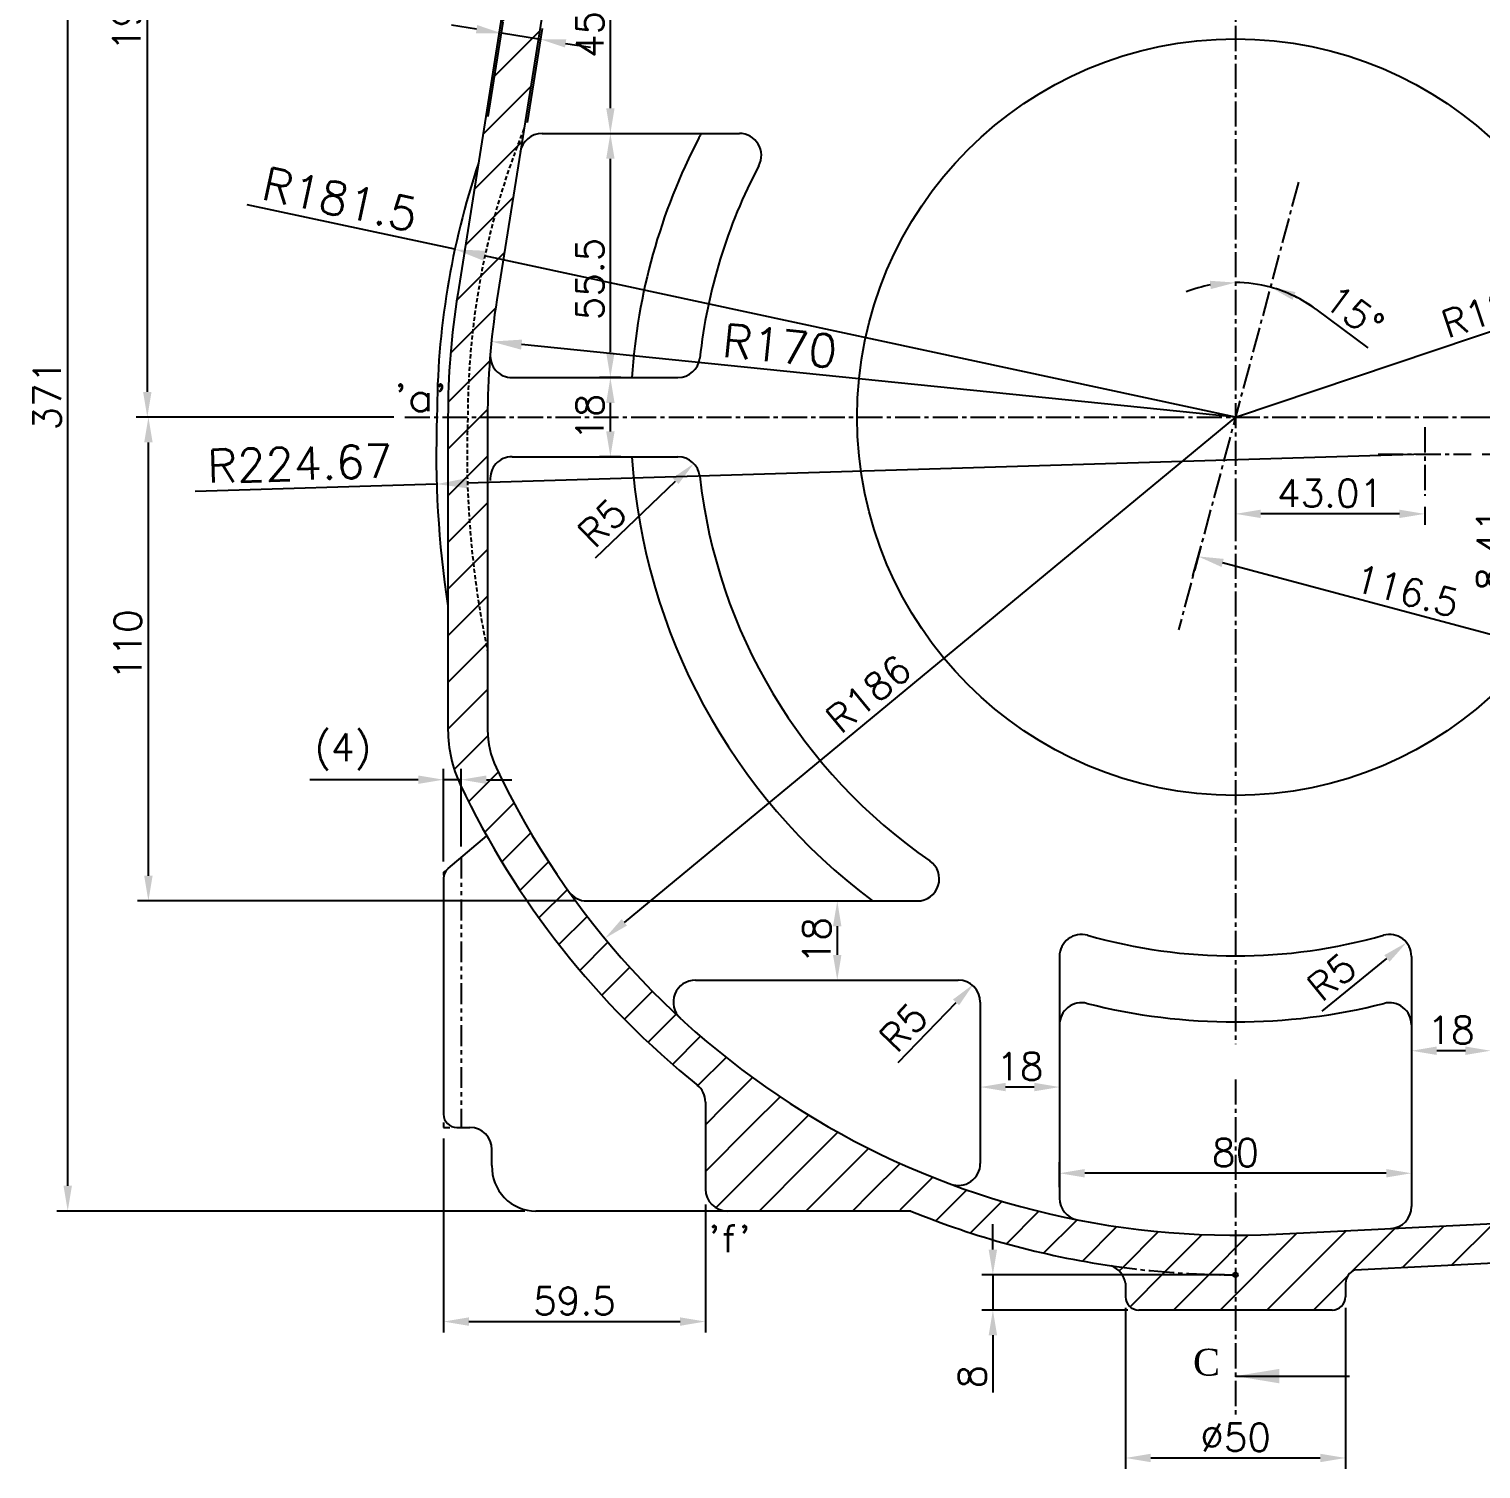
# Model space of a CAD drawing. Header units: millimetres. Extents: x -4466 to 20635, y -2270 to 9154.
# Drawn here: x 19002.8 to 19332.8, y 7684.4 to 8011.8 of the extents above; entities that cross this region are included whole.
import ezdxf

# ---------------------------------------------------------------- set-up
doc = ezdxf.new("R2010")
doc.units = ezdxf.units.MM
doc.header["$LTSCALE"] = 0.3
doc.header["$PDSIZE"] = -50
for name, pattern in [('CENTER2', [28.575, 19.05, -3.175, 3.175, -3.175]), ('HIDDEN2', [4.7625, 3.175, -1.5875]), ('PHANTOM2', [31.75, 15.875, -3.175, 3.175, -3.175, 3.175, -3.175])]:
    doc.linetypes.add(name, pattern=pattern)
doc.layers.add('AM_5', color=3, linetype='Continuous', lineweight=25)
doc.layers.add('AM_8', color=1, linetype='Continuous', lineweight=25)
for name, color, linetype in [('center', 1, 'CENTER2'), ('CHAIN ...', 8, 'PHANTOM2'), ('hidden', 4, 'HIDDEN2')]:
    doc.layers.add(name, color=color, linetype=linetype)
doc.styles.add('ROMANTIC', font='romantic.ttf')
doc.styles.add('rs', font='romans.shx')
doc.styles.get("Standard").update_dxf_attribs({"font": 'romans.shx'})
doc.dimstyles.new('ISO-25', dxfattribs={"dimscale": 2.5, "dimtxt": 2.5, "dimasz": 2.5, "dimexe": 0.7, "dimexo": 0.625, "dimtad": 1, "dimdec": 3, "dimlfac": -1, "dimzin": 9, "dimdsep": 46, "dimtxsty": 'Standard', "dimcen": 2.5, "dimclrd": 1, "dimclre": 1, "dimclrt": 7, "dimazin": 0, "dimtfac": 0.65, "dimtdec": 3, "dimtmove": 0, "dimatfit": 3, "dimfxl": 0.7, "dimtolj": 1, "dimarcsym": 0})
doc.dimstyles.new('sarab', dxfattribs={"dimscale": 3, "dimtxt": 2.5, "dimasz": 2.3, "dimexe": 1, "dimexo": 1, "dimtad": 1, "dimdec": 3, "dimdsep": 46, "dimtxsty": 'rs', "dimcen": 0, "dimclrd": 1, "dimclre": 1, "dimclrt": 7, "dimadec": 3, "dimazin": 2, "dimtfac": 1, "dimtdec": 3, "dimtmove": 0, "dimatfit": 3, "dimfxl": 1, "dimarcsym": 0})
doc.dimstyles.new('sarab$0', dxfattribs={"dimscale": 3, "dimtxt": 2.5, "dimasz": 2.3, "dimexe": 1, "dimexo": 1, "dimtad": 1, "dimdec": 3, "dimdsep": 46, "dimtxsty": 'rs', "dimcen": 0, "dimclrd": 1, "dimclre": 1, "dimclrt": 7, "dimadec": 3, "dimazin": 2, "dimtfac": 1, "dimtdec": 3, "dimtmove": 0, "dimatfit": 3, "dimfxl": 1, "dimarcsym": 0})
doc.dimstyles.new('sarab$4', dxfattribs={"dimscale": 3, "dimtxt": 2.5, "dimasz": 2.3, "dimexe": 1, "dimexo": 1, "dimtad": 1, "dimdec": 3, "dimdsep": 46, "dimtxsty": 'rs', "dimcen": 0, "dimclrd": 1, "dimclre": 1, "dimclrt": 7, "dimadec": 3, "dimazin": 2, "dimtfac": 1, "dimtdec": 3, "dimtmove": 0, "dimatfit": 2, "dimfxl": 1, "dimarcsym": 0})

# ---------------------------------------------------------------- blocks, each defined once
blk = doc.blocks.new('*D869')
at = {"color": 1, "lineweight": -2, "transparency": 16777216}
for p, q in [((19267.36, 7887.51), (19269.19, 7894.33)), ((19375.68, 7863.21), (19274.1, 7890.42)), ((19380.05, 7857.31), (19381.88, 7864.13))]:
    blk.add_line(p, q, dxfattribs=at)
at = {"color": 1, "transparency": 16777216}
for points in [[(19274.35, 7891.35), (19273.85, 7889.5), (19268.54, 7891.91)], [(19375.92, 7864.13), (19375.43, 7862.28), (19381.23, 7861.72)]]:
    blk.add_solid(points, dxfattribs=at)
at = {"layer": 'Defpoints', "color": 0, "transparency": 16777216}
for p in [(19268.54, 7891.91), (19266.72, 7885.09), (19379.4, 7854.9)]:
    blk.add_point(p, dxfattribs=at)
at = {"color": 7, "transparency": 16777216, "insert": (19315.92, 7884.07), "char_height": 6.25, "attachment_point": 5, "rotation": 345, "style": 'rs'}
blk.add_mtext('116.5', dxfattribs=at)
blk = doc.blocks.new('*D870')
at = {"color": 1, "lineweight": -2, "transparency": 16777216}
blk.add_line((19295.3, 7948.12), (19307.11, 7939.32), dxfattribs=at)
for start, end in [(100.7822, 111.5644), (75, 90), (53.3387, 75), (53.4356, 64.2178)]:
    blk.add_arc((19277.03, 7923.57), 30.6, start, end, dxfattribs=at)
at = {"color": 1, "transparency": 16777216}
for points in [[(19271.21, 7954.58), (19271.39, 7952.68), (19277.03, 7954.17)], [(19290, 7950.23), (19290.67, 7952.02), (19284.95, 7953.13)]]:
    blk.add_solid(points, dxfattribs=at)
at = {"layer": 'Defpoints', "color": 0, "transparency": 16777216}
for p in [(19277.03, 8134.06), (19291.34, 7977), (19277.03, 7954.05), (19279.69, 7954.05), (19264.07, 7875.23)]:
    blk.add_point(p, dxfattribs=at)
at = {"color": 7, "transparency": 16777216, "insert": (19304, 7947.48), "char_height": 6.25, "attachment_point": 5, "rotation": 323.3387, "style": 'rs'}
blk.add_mtext('15°', dxfattribs=at)
blk = doc.blocks.new('*D765')
at = {"color": 1, "lineweight": -2, "transparency": 16777216}
for p, q in [((19097.03, 7759.57), (19097.03, 7715.44)), ((19156.53, 7744.57), (19156.53, 7715.44)), ((19102.78, 7717.94), (19150.78, 7717.94))]:
    blk.add_line(p, q, dxfattribs=at)
at = {"color": 1, "transparency": 16777216}
for points in [[(19102.78, 7718.9), (19102.78, 7716.98), (19097.03, 7717.94)], [(19150.78, 7718.9), (19150.78, 7716.98), (19156.53, 7717.94)]]:
    blk.add_solid(points, dxfattribs=at)
at = {"layer": 'Defpoints', "color": 0, "transparency": 16777216}
for p in [(19097.03, 7762.07), (19156.53, 7747.07), (19156.53, 7717.94)]:
    blk.add_point(p, dxfattribs=at)
at = {"color": 7, "transparency": 16777216, "insert": (19126.78, 7722.63), "char_height": 6.25, "attachment_point": 5, "style": 'rs'}
blk.add_mtext('59.5', dxfattribs=at)
blk = doc.blocks.new('*D770')
at = {"color": 1, "lineweight": -2, "transparency": 16777216}
blk.add_line((19329.28, 7779.52), (19322.78, 7779.52), dxfattribs=at)
at = {"color": 1, "transparency": 16777216}
for points in [[(19322.78, 7780.48), (19322.78, 7778.56), (19317.03, 7779.52)], [(19329.28, 7780.48), (19329.28, 7778.56), (19335.03, 7779.52)]]:
    blk.add_solid(points, dxfattribs=at)
at = {"layer": 'Defpoints', "color": 0, "transparency": 16777216}
for p in [(19317.03, 7779.52), (19317.03, 7779.52), (19335.03, 7779.52)]:
    blk.add_point(p, dxfattribs=at)
at = {"color": 7, "transparency": 16777216, "insert": (19326.03, 7784.21), "char_height": 6.25, "attachment_point": 5, "style": 'rs'}
blk.add_mtext('18', dxfattribs=at)
blk = doc.blocks.new('*D875')
at = {"color": 1, "lineweight": -2, "transparency": 16777216}
for p, q in [((19237.03, 7748.49), (19237.03, 7754.16)), ((19311.28, 7751.66), (19242.78, 7751.66))]:
    blk.add_line(p, q, dxfattribs=at)
at = {"color": 1, "transparency": 16777216}
for points in [[(19242.78, 7752.62), (19242.78, 7750.71), (19237.03, 7751.66)], [(19311.28, 7752.62), (19311.28, 7750.71), (19317.03, 7751.66)]]:
    blk.add_solid(points, dxfattribs=at)
at = {"layer": 'Defpoints', "color": 0, "transparency": 16777216}
for p in [(19237.03, 7751.66), (19317.03, 7751.66), (19237.03, 7745.99)]:
    blk.add_point(p, dxfattribs=at)
at = {"color": 7, "transparency": 16777216, "insert": (19277.03, 7756.35), "char_height": 6.25, "attachment_point": 5, "style": 'rs'}
blk.add_mtext('80', dxfattribs=at)
blk = doc.blocks.new('*D771')
at = {"color": 1, "lineweight": -2, "transparency": 16777216}
for p, q in [((19219.03, 7773.99), (19219.03, 7768.76)), ((19231.28, 7771.26), (19224.78, 7771.26))]:
    blk.add_line(p, q, dxfattribs=at)
at = {"color": 1, "transparency": 16777216}
for points in [[(19224.78, 7772.22), (19224.78, 7770.3), (19219.03, 7771.26)], [(19231.28, 7772.22), (19231.28, 7770.3), (19237.03, 7771.26)]]:
    blk.add_solid(points, dxfattribs=at)
at = {"layer": 'Defpoints', "color": 0, "transparency": 16777216}
for p in [(19219.03, 7776.49), (19219.03, 7771.26), (19237.03, 7771.26)]:
    blk.add_point(p, dxfattribs=at)
at = {"color": 7, "transparency": 16777216, "insert": (19228.03, 7775.95), "char_height": 6.25, "attachment_point": 5, "style": 'rs'}
blk.add_mtext('18', dxfattribs=at)
blk = doc.blocks.new('*D772')
at = {"color": 1, "lineweight": -2, "transparency": 16777216}
blk.add_line((19186.51, 7807.82), (19186.51, 7801.32), dxfattribs=at)
at = {"color": 1, "transparency": 16777216}
for points in [[(19185.55, 7807.82), (19187.46, 7807.82), (19186.51, 7813.57)], [(19185.55, 7801.32), (19187.46, 7801.32), (19186.51, 7795.57)]]:
    blk.add_solid(points, dxfattribs=at)
at = {"layer": 'Defpoints', "color": 0, "transparency": 16777216}
for p in [(19186.51, 7813.57), (19186.51, 7795.57), (19186.51, 7795.57)]:
    blk.add_point(p, dxfattribs=at)
at = {"color": 7, "transparency": 16777216, "insert": (19181.82, 7804.57), "char_height": 6.25, "attachment_point": 5, "rotation": 90, "style": 'rs'}
blk.add_mtext('18', dxfattribs=at)
blk = doc.blocks.new('*D773')
at = {"color": 1, "lineweight": -2, "transparency": 16777216}
for p, q in [((19059.8, 7923.57), (19027.44, 7923.57)), ((19029.94, 7819.32), (19029.94, 7917.82)), ((19127.09, 7813.57), (19027.44, 7813.57))]:
    blk.add_line(p, q, dxfattribs=at)
at = {"color": 1, "transparency": 16777216}
for points in [[(19028.98, 7917.82), (19030.9, 7917.82), (19029.94, 7923.57)], [(19028.98, 7819.32), (19030.9, 7819.32), (19029.94, 7813.57)]]:
    blk.add_solid(points, dxfattribs=at)
at = {"layer": 'Defpoints', "color": 0, "transparency": 16777216}
for p in [(19029.94, 7923.57), (19062.3, 7923.57), (19129.59, 7813.57)]:
    blk.add_point(p, dxfattribs=at)
at = {"color": 7, "transparency": 16777216, "insert": (19025.26, 7871.82), "char_height": 6.25, "attachment_point": 5, "rotation": 90, "style": 'rs'}
blk.add_mtext('110', dxfattribs=at)
blk = doc.blocks.new('*D876')
at = {"color": 1, "lineweight": -2, "transparency": 16777216}
for p, q in [((19137.32, 7932.57), (19132.44, 7932.57)), ((19134.94, 7920.32), (19134.94, 7926.82)), ((19137.32, 7914.57), (19132.44, 7914.57))]:
    blk.add_line(p, q, dxfattribs=at)
at = {"color": 1, "transparency": 16777216}
for points in [[(19133.99, 7926.82), (19135.9, 7926.82), (19134.94, 7932.57)], [(19133.99, 7920.32), (19135.9, 7920.32), (19134.94, 7914.57)]]:
    blk.add_solid(points, dxfattribs=at)
at = {"layer": 'Defpoints', "color": 0, "transparency": 16777216}
for p in [(19134.94, 7932.57), (19139.82, 7932.57), (19139.82, 7914.57)]:
    blk.add_point(p, dxfattribs=at)
at = {"color": 7, "transparency": 16777216, "insert": (19130.26, 7923.57), "char_height": 6.25, "attachment_point": 5, "rotation": 90, "style": 'rs'}
blk.add_mtext('18', dxfattribs=at)
blk = doc.blocks.new('*D774')
at = {"color": 1, "lineweight": -2, "transparency": 16777216}
blk.add_line((19134.94, 7938.32), (19134.94, 7982.32), dxfattribs=at)
at = {"color": 1, "transparency": 16777216}
for points in [[(19133.99, 7982.32), (19135.9, 7982.32), (19134.94, 7988.07)], [(19133.99, 7938.32), (19135.9, 7938.32), (19134.94, 7932.57)]]:
    blk.add_solid(points, dxfattribs=at)
at = {"layer": 'Defpoints', "color": 0, "transparency": 16777216}
for p in [(19134.94, 7988.07), (19134.94, 7988.07), (19134.94, 7932.57)]:
    blk.add_point(p, dxfattribs=at)
at = {"color": 7, "transparency": 16777216, "insert": (19130.26, 7954.99), "char_height": 6.25, "attachment_point": 5, "rotation": 90, "style": 'rs'}
blk.add_mtext('55.5', dxfattribs=at)
blk = doc.blocks.new('*D775')
at = {"color": 1, "lineweight": -2, "transparency": 16777216}
blk.add_line((19134.94, 7993.82), (19134.94, 8027.32), dxfattribs=at)
at = {"color": 1, "transparency": 16777216}
for points in [[(19133.99, 8027.32), (19135.9, 8027.32), (19134.94, 8033.07)], [(19133.99, 7993.82), (19135.9, 7993.82), (19134.94, 7988.07)]]:
    blk.add_solid(points, dxfattribs=at)
at = {"layer": 'Defpoints', "color": 0, "transparency": 16777216}
for p in [(19134.94, 8033.07), (19134.94, 8033.07), (19134.94, 7988.07)]:
    blk.add_point(p, dxfattribs=at)
at = {"color": 7, "transparency": 16777216, "insert": (19130.26, 8010.57), "char_height": 6.25, "attachment_point": 5, "rotation": 90, "style": 'rs'}
blk.add_mtext('45', dxfattribs=at)
blk = doc.blocks.new('*D887')
at = {"color": 1, "lineweight": -2, "transparency": 16777216}
blk.add_line((19277.03, 7923.57), (19387.67, 7960.83), dxfattribs=at)
at = {"color": 1, "transparency": 16777216}
blk.add_solid([(19387.37, 7961.73), (19387.98, 7959.92), (19393.12, 7962.66)], dxfattribs=at)
at = {"layer": 'Defpoints', "color": 0, "transparency": 16777216}
for p in [(19393.12, 7962.66), (19277.03, 7923.57)]:
    blk.add_point(p, dxfattribs=at)
at = {"color": 7, "transparency": 16777216, "insert": (19338.29, 7949.14), "char_height": 6.25, "attachment_point": 5, "rotation": 18.6092, "style": 'rs'}
blk.add_mtext('R122.5', dxfattribs=at)
blk = doc.blocks.new('*D756')
at = {"color": 1, "lineweight": -2, "transparency": 16777216}
for p, q in [((19117.53, 8114.07), (19027.19, 8114.07)), ((19029.69, 8108.32), (19029.69, 7929.32)), ((19085.71, 7923.57), (19027.19, 7923.57))]:
    blk.add_line(p, q, dxfattribs=at)
at = {"color": 1, "transparency": 16777216}
for points in [[(19028.73, 8108.32), (19030.65, 8108.32), (19029.69, 8114.07)], [(19028.73, 7929.32), (19030.65, 7929.32), (19029.69, 7923.57)]]:
    blk.add_solid(points, dxfattribs=at)
at = {"layer": 'Defpoints', "color": 0, "transparency": 16777216}
for p in [(19120.03, 8114.07), (19029.69, 7923.57), (19088.21, 7923.57)]:
    blk.add_point(p, dxfattribs=at)
at = {"color": 7, "transparency": 16777216, "insert": (19025, 8018.82), "char_height": 6.25, "attachment_point": 5, "rotation": 90, "style": 'rs'}
blk.add_mtext('190.5', dxfattribs=at)
blk = doc.blocks.new('*D932')
at = {"color": 1, "lineweight": -2, "transparency": 16777216}
for p, q in [((19091.28, 7841.14), (19066.6, 7841.14)), ((19097.03, 7822.57), (19097.03, 7843.64)), ((19101.03, 7841.14), (19097.03, 7841.14)), ((19101.03, 7825.94), (19101.03, 7843.64)), ((19106.78, 7841.14), (19112.53, 7841.14))]:
    blk.add_line(p, q, dxfattribs=at)
at = {"color": 1, "transparency": 16777216}
for points in [[(19091.28, 7842.1), (19091.28, 7840.19), (19097.03, 7841.14)], [(19106.78, 7842.1), (19106.78, 7840.19), (19101.03, 7841.14)]]:
    blk.add_solid(points, dxfattribs=at)
at = {"layer": 'Defpoints', "color": 0, "transparency": 16777216}
for p in [(19101.03, 7841.14), (19101.03, 7823.44), (19097.03, 7820.07)]:
    blk.add_point(p, dxfattribs=at)
at = {"color": 7, "transparency": 16777216, "insert": (19074.12, 7847.47), "char_height": 6.25, "attachment_point": 5, "style": 'rs'}
blk.add_mtext('(4)', dxfattribs=at)
blk = doc.blocks.new('*D939')
at = {"color": 1, "lineweight": -2, "transparency": 16777216}
blk.add_line((19131.55, 7891.58), (19149.76, 7909.05), dxfattribs=at)
at = {"color": 1, "transparency": 16777216}
blk.add_solid([(19149.09, 7909.74), (19150.42, 7908.36), (19153.91, 7913.03)], dxfattribs=at)
at = {"layer": 'Defpoints', "color": 0, "transparency": 16777216}
for p in [(19153.91, 7913.03), (19150.3, 7909.57)]:
    blk.add_point(p, dxfattribs=at)
at = {"color": 7, "transparency": 16777216, "insert": (19133.08, 7899.55), "char_height": 6.25, "attachment_point": 5, "rotation": 43.8088, "style": 'rs'}
blk.add_mtext('R5', dxfattribs=at)
blk = doc.blocks.new('*D802')
at = {"color": 1, "lineweight": -2, "transparency": 16777216}
blk.add_line((19200.34, 7776.83), (19213.51, 7790.52), dxfattribs=at)
at = {"color": 1, "transparency": 16777216}
blk.add_solid([(19212.82, 7791.18), (19214.2, 7789.86), (19217.49, 7794.67)], dxfattribs=at)
at = {"layer": 'Defpoints', "color": 0, "transparency": 16777216}
for p in [(19217.49, 7794.67), (19214.03, 7791.06)]:
    blk.add_point(p, dxfattribs=at)
at = {"color": 7, "transparency": 16777216, "insert": (19201.55, 7784.85), "char_height": 6.25, "attachment_point": 5, "rotation": 46.1245, "style": 'rs'}
blk.add_mtext('R5', dxfattribs=at)
blk = doc.blocks.new('*D940')
at = {"color": 1, "lineweight": -2, "transparency": 16777216}
blk.add_line((19296.71, 7788.51), (19311.44, 7800.49), dxfattribs=at)
at = {"color": 1, "transparency": 16777216}
blk.add_solid([(19310.84, 7801.24), (19312.05, 7799.75), (19315.91, 7804.12)], dxfattribs=at)
at = {"layer": 'Defpoints', "color": 0, "transparency": 16777216}
for p in [(19315.91, 7804.12), (19312.03, 7800.97)]:
    blk.add_point(p, dxfattribs=at)
at = {"color": 7, "transparency": 16777216, "insert": (19298.89, 7796.33), "char_height": 6.25, "attachment_point": 5, "rotation": 39.1167, "style": 'rs'}
blk.add_mtext('R5', dxfattribs=at)
blk = doc.blocks.new('*D950')
at = {"color": 1, "lineweight": -2, "transparency": 16777216}
for p, q in [((19117.53, 8114.07), (19009.1, 8114.07)), ((19011.6, 7748.82), (19011.6, 8108.32)), ((19115.53, 7743.07), (19009.1, 7743.07))]:
    blk.add_line(p, q, dxfattribs=at)
at = {"color": 1, "transparency": 16777216}
for points in [[(19010.64, 8108.32), (19012.55, 8108.32), (19011.6, 8114.07)], [(19010.64, 7748.82), (19012.55, 7748.82), (19011.6, 7743.07)]]:
    blk.add_solid(points, dxfattribs=at)
at = {"layer": 'Defpoints', "color": 0, "transparency": 16777216}
for p in [(19011.6, 8114.07), (19120.03, 8114.07), (19118.03, 7743.07)]:
    blk.add_point(p, dxfattribs=at)
at = {"color": 7, "transparency": 16777216, "insert": (19006.91, 7928.57), "char_height": 6.25, "attachment_point": 5, "rotation": 90, "style": 'rs'}
blk.add_mtext('371', dxfattribs=at)
blk = doc.blocks.new('_DatumFilled')
at = {"color": 0, "linetype": 'ByBlock'}
blk.add_solid([(0, 0.577), (-1, 0), (0, -0.577)], dxfattribs=at)
blk = doc.blocks.new('*D812')
at = {"color": 1, "lineweight": -2, "transparency": 16777216}
for p, q in [((19107.2, 7991.96), (19110.59, 8013.34)), ((19104.52, 8011.77), (19098.84, 8012.68)), ((19119.09, 8009.46), (19110.2, 8010.87)), ((19116.09, 7990.55), (19119.48, 8011.93)), ((19124.77, 8008.56), (19130.45, 8007.66))]:
    blk.add_line(p, q, dxfattribs=at)
at = {"color": 1, "transparency": 16777216}
for points in [[(19104.67, 8012.72), (19104.37, 8010.83), (19110.2, 8010.87)], [(19124.92, 8009.51), (19124.62, 8007.61), (19119.09, 8009.46)]]:
    blk.add_solid(points, dxfattribs=at)
at = {"layer": 'Defpoints', "color": 0, "transparency": 16777216}
for p in [(19119.09, 8009.46), (19106.81, 7989.49), (19115.7, 7988.08)]:
    blk.add_point(p, dxfattribs=at)
at = {"color": 7, "transparency": 16777216, "insert": (19095.35, 8017.36), "char_height": 6.25, "attachment_point": 5, "style": 'rs'}
blk.add_mtext('9', dxfattribs=at)
blk = doc.blocks.new('*D825')
at = {"layer": 'AM_5', "color": 1, "lineweight": -2, "transparency": 16777216}
blk.add_line((19277.03, 7923.57), (19114.76, 7940.06), dxfattribs=at)
at = {"layer": 'AM_5', "color": 1, "transparency": 16777216}
blk.add_solid([(19114.88, 7941.2), (19114.65, 7938.92), (19107.9, 7940.76)], dxfattribs=at)
at = {"layer": 'Defpoints', "color": 0, "transparency": 16777216}
for p in [(19107.9, 7940.76), (19277.03, 7923.57)]:
    blk.add_point(p, dxfattribs=at)
at = {"layer": 'AM_5', "color": 7, "transparency": 16777216, "insert": (19173.46, 7939.75), "char_height": 7.5, "attachment_point": 5, "rotation": 354.1973, "style": 'rs'}
blk.add_mtext('R170', dxfattribs=at)
blk = doc.blocks.new('*D826')
at = {"color": 1, "lineweight": -2, "transparency": 16777216}
for p, q in [((19252.03, 7721.07), (19252.03, 7684.43)), ((19302.03, 7721.07), (19302.03, 7684.43)), ((19257.78, 7686.93), (19296.28, 7686.93))]:
    blk.add_line(p, q, dxfattribs=at)
at = {"color": 1, "transparency": 16777216}
for points in [[(19257.78, 7687.89), (19257.78, 7685.97), (19252.03, 7686.93)], [(19296.28, 7687.89), (19296.28, 7685.97), (19302.03, 7686.93)]]:
    blk.add_solid(points, dxfattribs=at)
at = {"layer": 'Defpoints', "color": 0, "transparency": 16777216}
for p in [(19252.03, 7723.57), (19302.03, 7723.57), (19302.03, 7686.93)]:
    blk.add_point(p, dxfattribs=at)
at = {"color": 7, "transparency": 16777216, "insert": (19277.06, 7691.62), "char_height": 6.25, "attachment_point": 5, "style": 'rs'}
blk.add_mtext('%%C50', dxfattribs=at)
blk = doc.blocks.new('*D827')
at = {"color": 1, "lineweight": -2, "transparency": 16777216}
for p, q in [((19221.88, 7734.32), (19221.88, 7740.07)), ((19274.53, 7728.57), (19219.38, 7728.57)), ((19221.88, 7728.57), (19221.88, 7720.57)), ((19252.53, 7720.57), (19219.38, 7720.57)), ((19221.88, 7714.82), (19221.88, 7701.78))]:
    blk.add_line(p, q, dxfattribs=at)
at = {"color": 1, "transparency": 16777216}
for points in [[(19220.92, 7734.32), (19222.84, 7734.32), (19221.88, 7728.57)], [(19220.92, 7714.82), (19222.84, 7714.82), (19221.88, 7720.57)]]:
    blk.add_solid(points, dxfattribs=at)
at = {"layer": 'Defpoints', "color": 0, "transparency": 16777216}
for p in [(19277.03, 7728.57), (19221.88, 7720.57), (19255.03, 7720.57)]:
    blk.add_point(p, dxfattribs=at)
at = {"color": 7, "transparency": 16777216, "insert": (19217.19, 7705.42), "char_height": 6.25, "attachment_point": 5, "rotation": 90, "style": 'rs'}
blk.add_mtext('8', dxfattribs=at)
blk = doc.blocks.new('*D829')
at = {"color": 1, "lineweight": -2, "transparency": 16777216}
blk.add_line((19277.03, 7923.57), (19138.11, 7808.71), dxfattribs=at)
at = {"color": 1, "transparency": 16777216}
blk.add_solid([(19137.5, 7809.45), (19138.72, 7807.98), (19133.68, 7805.05)], dxfattribs=at)
at = {"layer": 'Defpoints', "color": 0, "transparency": 16777216}
for p in [(19277.03, 7923.57), (19133.68, 7805.05)]:
    blk.add_point(p, dxfattribs=at)
at = {"color": 7, "transparency": 16777216, "insert": (19193.62, 7860.7), "char_height": 6.25, "attachment_point": 5, "rotation": 39.5832, "style": 'rs'}
blk.add_mtext('R186', dxfattribs=at)
blk = doc.blocks.new('*D1001')
at = {"color": 1, "lineweight": -2, "transparency": 16777216}
for p, q in [((19339.66, 7929.32), (19339.66, 7935.07)), ((19333.11, 7923.57), (19342.16, 7923.57)), ((19339.66, 7923.57), (19339.66, 7915.16)), ((19333.11, 7915.16), (19342.16, 7915.16)), ((19339.66, 7909.41), (19339.66, 7883.27))]:
    blk.add_line(p, q, dxfattribs=at)
at = {"color": 1, "transparency": 16777216}
for points in [[(19338.7, 7929.32), (19340.62, 7929.32), (19339.66, 7923.57)], [(19338.7, 7909.41), (19340.62, 7909.41), (19339.66, 7915.16)]]:
    blk.add_solid(points, dxfattribs=at)
at = {"layer": 'Defpoints', "color": 0, "transparency": 16777216}
for p in [(19330.61, 7923.57), (19339.66, 7923.57), (19330.61, 7915.16)]:
    blk.add_point(p, dxfattribs=at)
at = {"color": 7, "transparency": 16777216, "insert": (19334.97, 7893.47), "char_height": 6.25, "attachment_point": 5, "rotation": 90, "style": 'rs'}
blk.add_mtext('8.41', dxfattribs=at)
blk = doc.blocks.new('*D1002')
at = {"color": 1, "lineweight": -2, "transparency": 16777216}
for p, q in [((19277.03, 7908.44), (19277.03, 7899.08)), ((19314.29, 7901.58), (19282.78, 7901.58)), ((19320.04, 7903.16), (19320.04, 7899.08))]:
    blk.add_line(p, q, dxfattribs=at)
at = {"color": 1, "transparency": 16777216}
for points in [[(19282.78, 7902.54), (19282.78, 7900.63), (19277.03, 7901.58)], [(19314.29, 7902.54), (19314.29, 7900.63), (19320.04, 7901.58)]]:
    blk.add_solid(points, dxfattribs=at)
at = {"layer": 'Defpoints', "color": 0, "transparency": 16777216}
for p in [(19277.03, 7910.94), (19320.04, 7905.66), (19277.03, 7901.58)]:
    blk.add_point(p, dxfattribs=at)
at = {"color": 7, "transparency": 16777216, "insert": (19298.53, 7906.27), "char_height": 6.25, "attachment_point": 5, "style": 'rs'}
blk.add_mtext('43.01', dxfattribs=at)
blk = doc.blocks.new('*D1018')
at = {"layer": 'AM_5', "color": 1, "lineweight": -2, "transparency": 16777216}
for p, q in [((19099.58, 7961.73), (19052.37, 7971.88)), ((19277.03, 7923.57), (19106.33, 7960.28))]:
    blk.add_line(p, q, dxfattribs=at)
at = {"layer": 'AM_5', "color": 1, "transparency": 16777216}
blk.add_solid([(19106.57, 7961.4), (19106.09, 7959.15), (19099.58, 7961.73)], dxfattribs=at)
at = {"layer": 'Defpoints', "color": 0, "transparency": 16777216}
for p in [(19099.58, 7961.73), (19277.03, 7923.57)]:
    blk.add_point(p, dxfattribs=at)
at = {"layer": 'AM_5', "color": 7, "transparency": 16777216, "insert": (19073.54, 7973.08), "char_height": 7.5, "attachment_point": 5, "rotation": 347.8644, "style": 'rs'}
blk.add_mtext('R181.5', dxfattribs=at)
blk = doc.blocks.new('*D1019')
at = {"layer": 'AM_5', "color": 1, "lineweight": -2, "transparency": 16777216}
for p, q in [((19320.04, 7915.16), (19102.37, 7908.56)), ((19095.47, 7908.35), (19040.56, 7906.68))]:
    blk.add_line(p, q, dxfattribs=at)
at = {"layer": 'AM_5', "color": 1, "transparency": 16777216}
blk.add_solid([(19102.33, 7909.71), (19102.4, 7907.41), (19095.47, 7908.35)], dxfattribs=at)
at = {"layer": 'Defpoints', "color": 0, "transparency": 16777216}
for p in [(19320.04, 7915.16), (19095.47, 7908.35)]:
    blk.add_point(p, dxfattribs=at)
at = {"layer": 'AM_5', "color": 7, "transparency": 16777216, "insert": (19064.4, 7913.03), "char_height": 7.5, "attachment_point": 5, "rotation": 1.7374, "style": 'rs'}
blk.add_mtext('R224.67', dxfattribs=at)

msp = doc.modelspace()

# ---------------------------------------------------------------- hatches: boundary and pattern name
at = {"layer": 'AM_8'}
h = msp.add_hatch(dxfattribs=at)
h.set_pattern_fill('_U', color=256, scale=7.5, angle=45, style=0, pattern_type=0)
h.set_pattern_definition([(45, (11968.413, 8020.393), (-5.303301, 5.303301), [])])
edge = h.paths.add_edge_path(flags=17)
edge.add_arc((19151.52622, 7767.84649), 5, 0, 50.6661183, ccw=False)
edge.add_line((19156.52622, 7767.84649), (19156.52622, 7748.06958))
edge.add_arc((19161.52622, 7748.06958), 5, 180, 270)
edge.add_line((19161.52622, 7743.06958), (19187.02621, 7743.06958))
edge.add_line((19187.02621, 7743.06958), (19187.02621, 7750.58115))
edge.add_arc((19277.02622, 7923.56958), 195, 231.1460425, 242.5135721, ccw=False)
edge = h.paths.add_edge_path(flags=17)
edge.add_line((19187.02621, 7750.58115), (19187.02621, 7743.06958))
edge.add_line((19187.02621, 7743.06958), (19203.23766, 7743.06958))
edge.add_arc((19277.02622, 7923.56958), 195, 242.5135721, 247.7652136, ccw=False)
edge = h.paths.add_edge_path()
edge.add_arc((19277.02622, 7923.56958), 195, 261.6936005, 270.0000007, ccw=False)
edge.add_arc((19246.86167, 7725.77301), 5.2365, 9.5091479, 67.6229814, ccw=False)
edge.add_line((19252.02622, 7726.63811), (19252.02622, 7723.56958))
edge.add_arc((19255.02622, 7723.56958), 3, 180, 270)
edge.add_line((19255.02622, 7720.56958), (19277.02622, 7720.56958))
edge.add_line((19277.02622, 7720.56958), (19277.02622, 7728.56958))
edge = h.paths.add_edge_path()
edge.add_arc((19305.3972, 7726.54276), 3.37252, 111.4521569, 178.2696626, ccw=False)
edge.add_line((19304.16379, 7729.68164), (19286.75042, 7728.81219))
edge.add_arc((19277.02622, 7923.56958), 195, 270.0000007, 272.8583946, ccw=False)
edge.add_line((19277.02622, 7728.56958), (19277.02622, 7720.56958))
edge.add_line((19277.02622, 7720.56958), (19299.02622, 7720.56958))
edge.add_arc((19299.02622, 7723.56958), 3, 270, 360)
edge.add_line((19302.02622, 7723.56958), (19302.02622, 7726.6446))
edge = h.paths.add_edge_path()
edge.add_line((19160.52622, 8114.06958), (19120.02622, 8114.06958))
edge.add_line((19120.02622, 8114.06958), (19116.02622, 8110.06958))
edge.add_line((19116.02622, 8110.06958), (19121.02622, 8082.57308))
edge.add_line((19121.02622, 8082.57308), (19163.52622, 8110.06958))
edge.add_line((19163.52622, 8110.06958), (19163.52622, 8111.06958))
edge.add_arc((19160.52622, 8111.06958), 3, 0, 90)
edge = h.paths.add_edge_path()
edge.add_arc((19127.02622, 7852.46403), 20, 180, 205.3626844, ccw=False)
edge.add_line((19107.02622, 7852.46403), (19107.02622, 7923.56958))
edge.add_line((19107.02622, 7923.56958), (19098.02622, 7923.56958))
edge.add_line((19098.02622, 7923.56958), (19098.02622, 7852.46402))
edge.add_arc((19127.02622, 7852.46402), 29, 180, 205.3626863)
edge.add_arc((19277.02622, 7923.56958), 195, 205.3626863, 270.0000007)
edge.add_line((19277.02622, 7728.56958), (19277.02622, 7737.56958))
edge.add_arc((19277.02622, 7923.56958), 186, 205.3626844, 270.0000007, ccw=False)
edge = h.paths.add_edge_path()
edge.add_line((19109.12864, 7950.22294), (19129.83164, 8080.63743))
edge.add_arc((19139.70797, 8079.06958), 10, 90, 170.9796959, ccw=False)
edge.add_line((19139.70797, 8089.06958), (19160.52622, 8089.06958))
edge.add_line((19160.52622, 8089.06958), (19161.75951, 8089.33481))
edge.add_arc((19160.52622, 8092.06958), 3, 294.2736489, 360)
edge.add_line((19163.52622, 8092.06958), (19163.52622, 8110.06958))
edge.add_line((19163.52622, 8110.06958), (19121.02622, 8082.57308))
edge.add_line((19121.02622, 8082.57308), (19100.23994, 7951.634))
edge.add_arc((19277.02622, 7923.56958), 179, 170.9796959, 180)
edge.add_line((19098.02622, 7923.56958), (19107.02622, 7923.56958))
edge.add_arc((19277.02622, 7923.56958), 170, 170.9796959, 180, ccw=False)
edge = h.paths.add_edge_path()
edge.add_line((19691.02622, 8114.06958), (19659.02622, 8114.06958))
edge.add_arc((19659.02622, 8111.06958), 3, 90, 180)
edge.add_line((19656.02622, 8111.06958), (19656.02622, 8110.06958))
edge.add_line((19656.02622, 8110.06958), (19691.27366, 8110.06958))
edge.add_line((19691.27366, 8110.06958), (19691.02622, 8114.06958))
edge = h.paths.add_edge_path()
edge.add_line((19706.02622, 7858.01337), (19706.02622, 7867.81958))
edge.add_arc((19584.02622, 7867.81958), 122, 360, 363.539849)
edge.add_line((19705.79346, 7875.3522), (19705.70268, 7876.81958))
edge.add_line((19705.70268, 7876.81958), (19697.02622, 7876.81958))
edge.add_line((19697.02622, 7876.81958), (19697.02622, 7819.2209))
edge.add_arc((19584.27622, 7865.81958), 122, 337.5450808, 356.3314025)
edge = h.paths.add_edge_path()
edge.add_line((19702.81069, 7923.56958), (19693.79349, 7923.56958))
edge.add_line((19693.79349, 7923.56958), (19695.46316, 7896.57885))
edge.add_arc((19468.27622, 7867.81958), 229, 2.6774882, 7.2146165, ccw=False)
edge.add_line((19697.02622, 7878.51708), (19697.02622, 7876.81958))
edge.add_line((19697.02622, 7876.81958), (19705.70268, 7876.81958))
edge.add_line((19705.70268, 7876.81958), (19702.81069, 7923.56958))
edge = h.paths.add_edge_path()
edge.add_line((19691.27366, 8110.06958), (19656.02622, 8110.06958))
edge.add_line((19656.02622, 8110.06958), (19656.02622, 8092.06958))
edge.add_arc((19659.02622, 8092.06958), 3, 180, 270)
edge.add_line((19659.02622, 8089.06958), (19678.85528, 8089.06958))
edge.add_arc((19678.85528, 8084.06958), 5, 3.539849, 90, ccw=False)
edge.add_line((19683.84574, 8084.3783), (19693.79349, 7923.56958))
edge.add_line((19693.79349, 7923.56958), (19702.81069, 7923.56958))
edge.add_line((19702.81069, 7923.56958), (19691.27366, 8110.06958))
h.paths.add_polyline_path([(19584.27622, 7752.67882), (19460.27622, 7746.48752), (19460.27622, 7737.47631), (19584.27622, 7743.66761)])
edge = h.paths.add_edge_path()
edge.add_line((19635.84318, 7755.25355), (19584.27622, 7752.67882))
edge.add_line((19584.27622, 7752.67882), (19584.27622, 7743.66761))
edge.add_line((19584.27622, 7743.66761), (19590.36008, 7743.97137))
edge.add_arc((19584.27622, 7865.81958), 122, 272.8583946, 295.003904)
edge = h.paths.add_edge_path()
edge.add_arc((19584.89421, 7865.25875), 121.16557, 273.0501485, 356.4700857)
edge.add_line((19705.8299, 7857.79863), (19706.02622, 7858.01337))
edge.add_arc((19584.27622, 7865.81958), 122, 337.5450808, 356.3314025, ccw=False)
edge.add_line((19697.02622, 7819.2209), (19697.02622, 7867.81958))
edge.add_arc((19584.52785, 7865.37324), 112.52496, -82.6493956, 1.2457364, ccw=False)
edge.add_line((19598.92437, 7753.77302), (19635.84318, 7755.25355))
edge.add_arc((19584.27622, 7865.81958), 122, 272.8583946, 295.003904, ccw=False)
edge.add_line((19590.36008, 7743.97137), (19591.34143, 7744.26484))
edge = h.paths.add_edge_path()
edge.add_line((19460.27622, 7737.47631), (19286.75042, 7728.81219))
edge.add_arc((19277.02622, 7923.56958), 195, 270.0000007, 272.8583946, ccw=False)
edge.add_line((19277.02622, 7728.56958), (19277.02622, 7737.56958))
edge.add_arc((19277.02622, 7923.56958), 186, 270.0000007, 272.8583946)
edge.add_line((19286.30161, 7737.801), (19460.27622, 7746.48752))
edge.add_line((19460.27622, 7746.48752), (19460.27622, 7737.47631))
h.paths.add_polyline_path([(19153.65072, 8094.94756), (19153.65072, 8108.19161), (19144.27572, 8108.19161), (19144.27572, 8094.94756)], flags=16)

# ---------------------------------------------------------------- linework, layer by layer
for p, q in [((19121.02622, 8082.57308), (19100.23994, 7951.634)), ((19129.99039, 8081.63743), (19109.12864, 7950.22294)), ((19119.40557, 7988.06958), (19164.26098, 7988.06958)), ((19112.62123, 7932.56958), (19150.29718, 7932.56958)), ((19098.02622, 7923.59852), (19098.02622, 7852.46402)), ((19107.02622, 7923.56958), (19107.02622, 7852.46403)), ((19112.62123, 7914.56958), (19150.29718, 7914.56958)), ((19098.09258, 7820.96855), (19106.85293, 7828.35376)), ((19097.02622, 7820.06958), (19097.42331, 7820.40434)), ((19097.02622, 7820.06958), (19097.02622, 7819.46964)), ((19097.02622, 7818.67486), (19097.02622, 7765.06958)), ((19097.02622, 7818.67486), (19097.02622, 7765.06958)), ((19129.59488, 7813.56958), (19204.69884, 7813.56958)), ((19237.02622, 7800.96759), (19237.02622, 7745.9858)), ((19317.02622, 7800.96759), (19317.02622, 7744.09165)), ((19154.25814, 7795.56958), (19214.02622, 7795.56958)), ((19219.02622, 7790.56958), (19219.02622, 7753.88753)), ((19156.52622, 7767.84649), (19156.52622, 7748.06958)), ((19097.02622, 7763.20832), (19097.02622, 7762.06958)), ((19097.02622, 7762.06958), (19098.44969, 7762.06958)), ((19097.02622, 7762.06958), (19098.30101, 7762.06958)), ((19100.02491, 7762.06958), (19103.02622, 7762.06958)), ((19100.02491, 7762.06958), (19103.02622, 7762.06958)), ((19100.02491, 7762.06958), (19103.02622, 7762.06958)), ((19100.02491, 7762.06958), (19103.02622, 7762.06958)), ((19108.03177, 7753.40292), (19108.02622, 7757.06958)), ((19286.30161, 7737.801), (19589.91127, 7752.96017)), ((19203.23766, 7743.06958), (19118.02382, 7743.06958)), ((19304.16379, 7729.68164), (19590.36008, 7743.97137)), ((19252.02622, 7726.63811), (19252.02622, 7723.56958)), ((19302.02622, 7726.6446), (19302.02622, 7723.56958)), ((19299.02622, 7720.56958), (19255.02622, 7720.56958))]:
    msp.add_line(p, q)
for centre, radius in [((19277.02622, 7923.56958), 86), ((19277.02622, 7728.56958), 0.5256)]:
    msp.add_circle(centre, radius)
for centre, radius, start, end in [((19119.40557, 7983.06958), 5, 90, 170.9796959), ((19277.02622, 7923.56958), 137.5, 152.4955062, 176.2470477), ((19277.02622, 7923.56958), 137.5, 152.0246984, 152.4955062), ((19164.26098, 7983.06958), 5, 332.1818607, 90), ((19277.02622, 7923.56958), 181.5, 161.4589958, 179.9611471), ((19277.02622, 7923.56958), 122.5, 152.1818607, 173.6959874), ((19277.02622, 7923.56958), 179, 170.9796959, 180.0092612), ((19277.02622, 7923.56958), 170, 170.9796959, 180), ((19112.62123, 7937.56958), 5, 175.1326878, 270), ((19150.29718, 7937.56958), 5, 270, 353.6959874), ((19320.03622, 7915.15958), 224.67, 177.8515373, 188.8254189), ((19112.62123, 7909.56958), 5, 90, 184.8673122), ((19277.02622, 7923.56958), 137.5, 183.7529523, 233.1301024), ((19150.29718, 7909.56958), 5, 6.3040126, 90), ((19277.02622, 7923.56958), 122.5, 186.3040126, 235.4396782), ((19127.02622, 7852.46402), 29, 180, 205.3626863), ((19127.02622, 7852.46403), 20, 180, 205.3626844), ((19277.02622, 7923.56958), 186, 205.3626844, 272.8583946), ((19277.02622, 7923.56958), 195, 205.3626863, 231.201588), ((19204.69884, 7818.56958), 5, 270, 55.4396782), ((19100.02622, 7818.67486), 3, 130.1317496, 180), ((19129.59488, 7818.56958), 5, 215.4583138, 270), ((19242.02622, 7800.96759), 5, 74.0671962, 180), ((19277.02622, 7923.56958), 122.5, 254.0671962, 285.9328038), ((19312.02622, 7800.96759), 5, 0, 105.9328038), ((19154.25814, 7790.56958), 5, 90, 227.2908779), ((19214.02622, 7790.56958), 5, 0, 90), ((19242.02622, 7785.43469), 5, 75.7818758, 180), ((19277.02622, 7923.56958), 137.5, 255.7818758, 284.2181242), ((19312.02622, 7785.43469), 5, 0, 104.2181242), ((19300.38688, 7782.99743), 5, 99.4353387, 99.4353387), ((19151.52622, 7767.84649), 5, 0, 50.6661183), ((19100.02622, 7765.06958), 3, 180, 270), ((19103.02622, 7757.06958), 5, 0, 90), ((19118.02621, 7753.06958), 10, 178.0897762, 270), ((19214.02622, 7753.88753), 5, 249.630914, 0), ((19161.52622, 7748.06958), 5, 180, 270), ((19242.02622, 7745.9858), 5, 180, 258.8504718), ((19277.02622, 7923.56958), 195, 247.7652136, 261.6936005), ((19312.02622, 7744.09165), 5, 272.8583946, 0), ((19246.86167, 7725.77301), 5.2365, 9.5091479, 67.6229814), ((19305.3972, 7726.54276), 3.37252, 111.4521569, 178.2696626), ((19255.02622, 7723.56958), 3, 180, 270), ((19299.02622, 7723.56958), 3, 270, 0)]:
    msp.add_arc(centre, radius, start, end)
at = {"layer": 'center'}
for p, q in [((19277.02622, 8115.38306), (19277.02622, 7781.04112)), ((19291.34172, 7976.99577), (19264.07233, 7875.22501)), ((19088.21345, 7923.56958), (19692.66849, 7923.56958)), ((19320.03622, 7921.2843), (19320.03622, 7905.65637)), ((19309.42455, 7915.15958), (19330.61288, 7915.15958)), ((19277.02622, 7773.01294), (19277.02622, 7696.32475))]:
    msp.add_line(p, q, dxfattribs=at)
msp.add_arc((19277.02622, 7923.56958), 195, 261.6936005, 270.0000007, dxfattribs=at)
at = {"layer": 'CHAIN ...'}
msp.add_line((19101.02622, 7823.44169), (19101.02622, 7762.06958), dxfattribs=at)
at = {"layer": 'hidden'}
for centre, radius, start, end in [((19277.02622, 7923.56958), 174.5, 157.9395095, 179.9611471), ((19320.03622, 7915.15958), 217.67, 177.8515373, 191.8770628)]:
    msp.add_arc(centre, radius, start, end, dxfattribs=at)

# ---------------------------------------------------------------- texts
at = {"width": 1.2}
for s, p in [("'a'", (19085.67816, 7924.93923)), ("'f'", (19156.94867, 7733.71398))]:
    msp.add_text(s, height=6.1, dxfattribs=at).set_placement(p)
at = {"style": 'ROMANTIC'}
msp.add_text('C', height=6.1, dxfattribs=at).set_placement((19267.37238, 7705.65568))

# ---------------------------------------------------------------- dimensions: what is measured, and where the dimension line sits
dim = msp.add_angular_dim_2l(base=(19279.69321, 7954.05338), line1=((19291.34172, 7976.99577), (19264.07233, 7875.22501)), line2=((19277.02622, 7954.05338), (19277.02622, 8134.05525)), dimstyle='sarab', override={"dimscale": 2.5, "dimdec": 2, "dimadec": 2, "dimtdec": 2, "dimatfit": 0})
dim.commit()
dim.dimension.update_dxf_attribs({"geometry": '*D870', "text_midpoint": (19304.00487, 7947.4785)})
for base, p1, p2, angle, dimstyle, override, picture, middle, dimtype in [((19011.5957, 8114.06958), (19118.02621, 7743.06958), (19120.02622, 8114.06958), 90, 'sarab', {"dimscale": 2.5, "dimtoh": 1, "dimdec": 2, "dimcen": 2.5, "dimadec": 1, "dimtdec": 2, "dimldrblk": 'DatumFilled'}, '*D950', (19011.5957, 7928.56958), 160), ((19029.68855, 7923.56958), (19120.02622, 8114.06958), (19088.21345, 7923.56958), 90, 'sarab', {"dimscale": 2.5, "dimdec": 2, "dimadec": 2, "dimtdec": 2, "dimatfit": 0}, '*D756', (19029.68855, 8018.81958), 160), ((19119.08978, 8009.4616), (19106.8064, 7989.48856), (19115.6951, 7988.0775), 350.9796959, 'sarab', {"dimscale": 2.5, "dimtoh": 1, "dimdec": 2, "dimcen": 2.5, "dimadec": 1, "dimtdec": 2, "dimldrblk": 'DatumFilled'}, '*D812', (19095.34628, 8012.67568), 161), ((19134.94474, 7988.06958), (19134.94474, 7932.56958), (19134.94474, 7988.06958), 90, 'sarab', {"dimscale": 2.5, "dimdec": 2, "dimadec": 2, "dimtdec": 2, "dimatfit": 0}, '*D774', (19134.94474, 7954.98718), 160), ((19339.65707, 7923.56958), (19330.61288, 7915.15958), (19330.61288, 7923.56958), 90, 'sarab$0', {"dimscale": 2.5, "dimdec": 2, "dimadec": 2, "dimtdec": 2, "dimatfit": 0}, '*D1001', (19339.65707, 7893.46613), 160), ((19029.94327, 7923.56958), (19129.59488, 7813.56958), (19062.30202, 7923.56958), 90, 'sarab', {"dimscale": 2.5, "dimdec": 2, "dimadec": 2, "dimtdec": 2, "dimatfit": 0}, '*D773', (19029.94327, 7871.81958), 160)]:
    dim = msp.add_linear_dim(base=base, p1=p1, p2=p2, angle=angle, dimstyle=dimstyle, override=override)
    dim.commit()
    dim.dimension.update_dxf_attribs({"geometry": picture, "text_midpoint": middle, "dimtype": dimtype})
for base, p1, p2, dimstyle, picture, middle in [((19134.94474, 8033.06958), (19134.94474, 7988.06958), (19134.94474, 8033.06958), 'sarab', '*D775', (19130.25724, 8010.56958)), ((19134.94474, 7932.56958), (19139.82108, 7914.56958), (19139.82108, 7932.56958), 'sarab', '*D876', (19130.25724, 7923.56958)), ((19186.5055, 7795.56958), (19186.5055, 7813.56958), (19186.5055, 7795.56958), 'sarab', '*D772', (19181.818, 7804.56958)), ((19221.87875, 7720.56958), (19277.02622, 7728.56958), (19255.02622, 7720.56958), 'sarab$0', '*D827', (19217.19125, 7705.42375))]:
    dim = msp.add_linear_dim(base=base, p1=p1, p2=p2, angle=90, dimstyle=dimstyle, override={"dimscale": 2.5, "dimdec": 2, "dimadec": 2, "dimtdec": 2, "dimatfit": 0})
    dim.commit()
    dim.dimension.update_dxf_attribs({"geometry": picture, "text_midpoint": middle})
for center, mpoint, dimstyle, override, picture, middle in [((19277.02622, 7923.56958), (19393.12155, 7962.66081), 'sarab', {"dimscale": 2.5, "dimdec": 2, "dimadec": 2, "dimtdec": 2, "dimatfit": 0}, '*D887', (19339.78765, 7944.7024)), ((19277.02622, 7923.56958), (19133.67593, 7805.05083), 'sarab$4', {"dimscale": 2.5, "dimdec": 2, "dimadec": 2, "dimtdec": 2, "dimatfit": 0}, '*D829', (19196.61091, 7857.08404)), ((19150.29718, 7909.56958), (19153.90545, 7913.03086), 'sarab', {"dimscale": 2.5, "dimdec": 2, "dimadec": 2, "dimtdec": 2, "dimtmove": 1, "dimatfit": 0}, '*D939', (19136.32704, 7896.16857)), ((19312.02622, 7800.96759), (19315.90553, 7804.1221), 'sarab', {"dimscale": 2.5, "dimdec": 2, "dimadec": 2, "dimtdec": 2, "dimtmove": 1, "dimatfit": 0}, '*D940', (19301.84534, 7792.68887)), ((19214.02622, 7791.06096), (19217.49169, 7794.6652), 'sarab', {"dimscale": 2.5, "dimdec": 2, "dimadec": 2, "dimtdec": 2, "dimtmove": 1, "dimatfit": 0}, '*D802', (19204.93142, 7781.60199))]:
    dim = msp.add_radius_dim(center=center, mpoint=mpoint, dimstyle=dimstyle, override=override)
    dim.commit()
    dim.dimension.update_dxf_attribs({"geometry": picture, "text_midpoint": middle, "dimtype": 164})
for base, p1, p2, dimstyle, picture, middle in [((19277.02622, 7901.58343), (19320.03622, 7905.65637), (19277.02622, 7910.9379), 'sarab$0', '*D1002', (19298.53122, 7906.27093)), ((19317.02622, 7779.52055), (19335.02622, 7779.52055), (19317.02622, 7779.52055), 'sarab', '*D770', (19326.02622, 7784.20805)), ((19219.02622, 7771.26308), (19237.02622, 7771.26308), (19219.02622, 7776.49476), 'sarab', '*D771', (19228.02622, 7775.95058)), ((19237.02622, 7751.66454), (19317.02622, 7751.66454), (19237.02622, 7745.9858), 'sarab', '*D875', (19277.02622, 7756.35204))]:
    dim = msp.add_linear_dim(base=base, p1=p1, p2=p2, dimstyle=dimstyle, override={"dimscale": 2.5, "dimdec": 2, "dimadec": 2, "dimtdec": 2, "dimatfit": 0})
    dim.commit()
    dim.dimension.update_dxf_attribs({"geometry": picture, "text_midpoint": middle})
dim = msp.add_linear_dim(base=(19268.54382, 7891.91284), p1=(19379.40185, 7854.89613), p2=(19266.71572, 7885.09028), angle=165, text='116.5', dimstyle='sarab', override={"dimscale": 2.5, "dimdec": 2, "dimadec": 2, "dimtdec": 2, "dimatfit": 0})
dim.commit()
dim.dimension.update_dxf_attribs({"geometry": '*D869', "text_midpoint": (19314.70461, 7879.5441), "dimtype": 161})
for base, p1, p2, text, dimstyle, picture, middle in [((19101.02622, 7841.14486), (19097.02622, 7820.06958), (19101.02622, 7823.44169), '(<>)', 'sarab', '*D932', (19074.11908, 7841.14486)), ((19302.02622, 7686.92754), (19252.02622, 7723.56958), (19302.02622, 7723.56958), '%%C<>', 'sarab$0', '*D826', (19277.06088, 7686.92754))]:
    dim = msp.add_linear_dim(base=base, p1=p1, p2=p2, text=text, dimstyle=dimstyle, override={"dimscale": 2.5, "dimdec": 2, "dimadec": 2, "dimtdec": 2, "dimatfit": 0})
    dim.commit()
    dim.dimension.update_dxf_attribs({"geometry": picture, "text_midpoint": middle, "dimtype": 160})
dim = msp.add_linear_dim(base=(19156.52622, 7717.94255), p1=(19097.02622, 7762.06958), p2=(19156.52622, 7747.06958), dimstyle='sarab', override={"dimscale": 2.5, "dimdec": 2, "dimadec": 2, "dimtdec": 2, "dimatfit": 0})
dim.commit()
dim.dimension.update_dxf_attribs({"geometry": '*D765', "text_midpoint": (19126.77622, 7717.94255), "dimtype": 160})
at = {"layer": 'AM_5'}
for center, mpoint, picture, middle in [((19277.02622, 7923.56958), (19099.58224, 7961.72563), '*D1018', (19072.35989, 7967.5793)), ((19277.02622, 7923.56958), (19107.89731, 7940.75711), '*D825', (19172.89187, 7934.15211)), ((19320.03622, 7915.15958), (19095.4695, 7908.34791), '*D1019', (19064.56586, 7907.41053))]:
    dim = msp.add_radius_dim(center=center, mpoint=mpoint, dimstyle='sarab$4', dxfattribs=at)
    dim.commit()
    dim.dimension.update_dxf_attribs({"geometry": picture, "text_midpoint": middle, "dimtype": 164})

# ---------------------------------------------------------------- leaders
msp.add_leader([(19277.02622, 7705.5397), (19302.91869, 7705.5397)], dimstyle='ISO-25', override={"dimscale": 2, "dimasz": 5})

doc.saveas('drawing.dxf')
